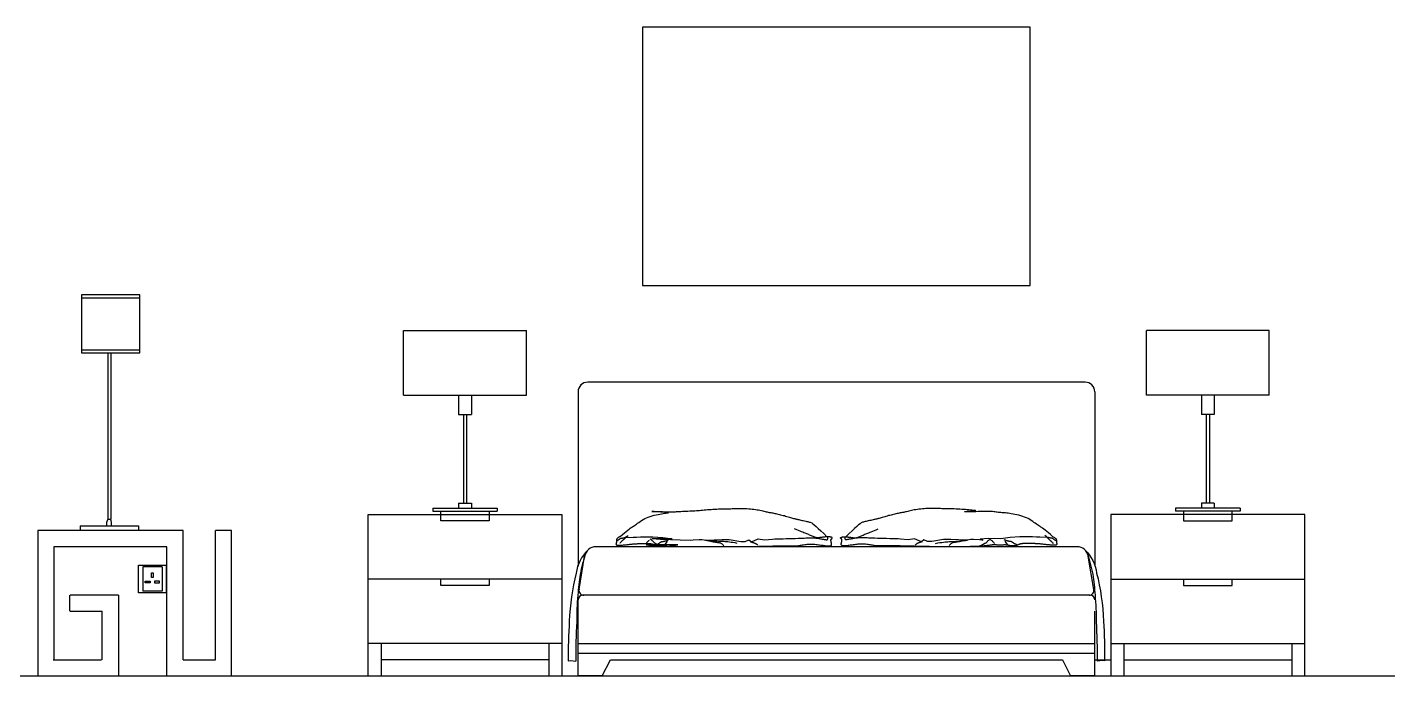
# Model space of a CAD drawing. Header units: inches. Extents: x 15.4 to 57.9, y 9.9 to 34.7.
# Drawn here: x 50.152 to 54.365, y 21.725 to 23.735 of the extents above; entities that cross this region are included whole.
import ezdxf

# ---------------------------------------------------------------- set-up
doc = ezdxf.new("R2010")
doc.units = ezdxf.units.IN
doc.header["$MEASUREMENT"] = 0
doc.layers.add('1', color=1, linetype='Continuous')
doc.layers.add('4', color=4, linetype='Continuous')

msp = doc.modelspace()

# ---------------------------------------------------------------- linework, layer by layer
at = {"layer": '1'}
for p, q in [((50.5003, 22.8952), (50.3203, 22.8952)), ((51.3174, 22.7946), (51.6974, 22.7946)), ((51.3174, 22.5946), (51.3174, 22.7946)), ((51.6974, 22.5946), (51.6974, 22.7946)), ((53.9974, 22.7946), (53.6174, 22.7946)), ((53.6174, 22.5946), (53.6174, 22.7946)), ((53.9974, 22.5946), (53.9974, 22.7946)), ((50.3203, 22.7352), (50.5003, 22.7352)), ((50.4019, 22.7252), (50.4019, 22.2096)), ((50.4103, 22.7252), (50.4103, 22.2096)), ((53.4274, 22.6346), (51.8874, 22.6346)), ((51.3174, 22.5946), (51.6974, 22.5946)), ((51.4874, 22.5946), (51.4874, 22.5346)), ((51.5274, 22.5946), (51.5274, 22.5346)), ((51.8574, 22.6046), (51.8574, 22.064)), ((53.4574, 22.6046), (53.4574, 22.064)), ((53.9974, 22.5946), (53.6174, 22.5946)), ((53.7874, 22.5946), (53.7874, 22.5346)), ((53.8274, 22.5946), (53.8274, 22.5346)), ((51.4874, 22.5346), (51.5274, 22.5346)), ((51.5024, 22.5346), (51.5024, 22.2596)), ((51.5124, 22.5346), (51.5124, 22.2596)), ((53.8274, 22.5346), (53.7874, 22.5346)), ((53.8024, 22.5346), (53.8024, 22.2596)), ((53.8124, 22.5346), (53.8124, 22.2596)), ((51.4074, 22.2446), (51.6074, 22.2446)), ((51.4074, 22.2446), (51.4074, 22.2346)), ((51.4874, 22.2596), (51.5274, 22.2596)), ((51.4874, 22.2596), (51.4874, 22.2446)), ((51.5274, 22.2596), (51.5274, 22.2446)), ((51.6074, 22.2446), (51.6074, 22.2346)), ((53.9074, 22.2446), (53.7074, 22.2446)), ((53.7074, 22.2446), (53.7074, 22.2346)), ((53.8274, 22.2596), (53.7874, 22.2596)), ((53.7874, 22.2596), (53.7874, 22.2446)), ((53.8274, 22.2596), (53.8274, 22.2446)), ((53.9074, 22.2446), (53.9074, 22.2346)), ((50.401, 22.2096), (50.4093, 22.2096)), ((51.4074, 22.2346), (51.6074, 22.2346)), ((51.5824, 22.2346), (51.5824, 22.2046)), ((53.9074, 22.2346), (53.7074, 22.2346)), ((53.7324, 22.2346), (53.7324, 22.2046)), ((50.1843, 22.1746), (50.1843, 21.7246)), ((50.6343, 22.1746), (50.1843, 22.1746)), ((50.3162, 22.1896), (50.4962, 22.1896)), ((50.3162, 22.1896), (50.3162, 22.1746)), ((50.4962, 22.1896), (50.4962, 22.1746)), ((50.6343, 21.7746), (50.6343, 22.1746)), ((50.7843, 22.1746), (50.7343, 22.1746)), ((50.7343, 21.7746), (50.7343, 22.1746)), ((50.7843, 21.7246), (50.7843, 22.1746)), ((50.2343, 22.1246), (50.2343, 21.7746)), ((50.5843, 22.1246), (50.2343, 22.1246)), ((50.5843, 21.7246), (50.5843, 22.1246)), ((53.4025, 22.1246), (51.9123, 22.1246)), ((51.8603, 21.9921), (51.8778, 22.0954)), ((53.4544, 21.9921), (53.437, 22.0954)), ((50.5093, 22.0621), (50.5093, 21.9871)), ((50.5693, 22.0621), (50.5093, 22.0621)), ((50.5693, 22.0621), (50.5693, 21.9871)), ((51.8074, 22.0246), (51.2074, 22.0246)), ((53.5074, 22.0246), (54.1074, 22.0246)), ((50.2823, 21.9746), (50.2823, 21.9246)), ((50.4343, 21.9746), (50.2843, 21.9746)), ((50.4343, 21.9746), (50.4343, 21.7246)), ((50.5693, 21.9871), (50.5093, 21.9871)), ((51.8574, 21.7246), (51.8574, 21.9596)), ((53.4424, 21.9746), (51.8724, 21.9746)), ((50.2843, 21.9246), (50.3843, 21.9246)), ((50.3843, 21.7746), (50.3843, 21.9246)), ((53.4574, 21.7246), (53.4574, 21.9246)), ((51.8074, 21.8246), (51.2074, 21.8246)), ((51.2474, 21.8246), (51.2474, 21.7246)), ((51.7674, 21.8246), (51.7674, 21.7246)), ((51.8574, 21.8246), (53.4574, 21.8246)), ((53.5074, 21.8246), (54.1074, 21.8246)), ((53.5474, 21.8246), (53.5474, 21.7246)), ((54.0674, 21.8246), (54.0674, 21.7246)), ((51.8574, 21.7946), (53.4574, 21.7946)), ((50.2323, 21.7746), (50.3823, 21.7746)), ((50.6343, 21.7746), (50.7343, 21.7746)), ((51.7674, 21.7746), (51.2474, 21.7746)), ((51.827, 21.7706), (51.8338, 21.7717)), ((51.8338, 21.7717), (51.8502, 21.7696)), ((51.9324, 21.7246), (51.9574, 21.7746)), ((51.9574, 21.7746), (53.3574, 21.7746)), ((53.3574, 21.7746), (53.3824, 21.7246)), ((53.4574, 21.7746), (53.5074, 21.7746)), ((53.481, 21.7717), (53.4646, 21.7696)), ((53.4878, 21.7706), (53.481, 21.7717)), ((53.5474, 21.7746), (54.0674, 21.7746)), ((51.9324, 21.7246), (51.8574, 21.7246)), ((53.4574, 21.7246), (53.3824, 21.7246))]:
    msp.add_line(p, q, dxfattribs=at)
for points in [[(52.0574, 22.9346), (53.2574, 22.9346), (53.2574, 23.7346), (52.0574, 23.7346)], [(50.5003, 22.9052), (50.3203, 22.9052), (50.3203, 22.7252), (50.5003, 22.7252)], [(50.5818, 21.9821), (50.4968, 21.9821), (50.4968, 22.0671), (50.5818, 22.0671)], [(50.5418, 22.0291), (50.5368, 22.0291), (50.5368, 22.0441), (50.5418, 22.0441)], [(50.5325, 22.0176), (50.5325, 22.0126), (50.5175, 22.0126), (50.5175, 22.0176)], [(50.5461, 22.0176), (50.5461, 22.0126), (50.5611, 22.0126), (50.5611, 22.0176)]]:
    msp.add_lwpolyline(points, close=True, dxfattribs=at)
for points in [[(51.9882, 22.1564), (51.9948, 22.1622), (52.0008, 22.1673), (52.0062, 22.1718), (52.011, 22.1757), (52.0152, 22.1791), (52.0189, 22.1818), (52.0219, 22.184), (52.0243, 22.1855), (52.0265, 22.1869), (52.029, 22.1885), (52.0318, 22.1904), (52.0348, 22.1925), (52.0382, 22.1948), (52.0418, 22.1974), (52.0456, 22.2002), (52.0498, 22.2033), (52.0542, 22.2064), (52.0589, 22.2092), (52.0639, 22.2119), (52.0691, 22.2144), (52.0747, 22.2166), (52.0805, 22.2187), (52.0865, 22.2205), (52.0929, 22.2222), (52.0992, 22.2236), (52.1051, 22.2249), (52.1107, 22.226), (52.116, 22.227), (52.1209, 22.2278), (52.1254, 22.2285), (52.1296, 22.2289), (52.1335, 22.2293), (52.1364, 22.2295), (52.1377, 22.2298), (52.1375, 22.2301), (52.1358, 22.2304), (52.1325, 22.2308), (52.1276, 22.2312), (52.1212, 22.2317), (52.1133, 22.2321), (52.1052, 22.2326), (52.0986, 22.233), (52.0934, 22.2333), (52.0896, 22.2336), (52.0872, 22.2338), (52.0862, 22.2339), (52.0866, 22.234), (52.0884, 22.2341), (52.0912, 22.234), (52.0945, 22.234), (52.0983, 22.2339), (52.1026, 22.2338), (52.1075, 22.2337), (52.1129, 22.2336), (52.1188, 22.2334), (52.1252, 22.2332), (52.1316, 22.233), (52.1374, 22.2329), (52.1426, 22.2328), (52.1472, 22.2328), (52.1512, 22.2328), (52.1546, 22.2329), (52.1574, 22.233), (52.1596, 22.2332), (52.1617, 22.2334), (52.1644, 22.2336), (52.1676, 22.2338), (52.1713, 22.2341), (52.1755, 22.2343), (52.1803, 22.2345), (52.1856, 22.2347), (52.1914, 22.2349), (52.1973, 22.2351), (52.2031, 22.2354), (52.2087, 22.2356), (52.214, 22.2359), (52.2191, 22.2363), (52.224, 22.2366), (52.2288, 22.237), (52.2333, 22.2374), (52.2378, 22.2378), (52.2425, 22.2382), (52.2474, 22.2387), (52.2525, 22.2391), (52.2579, 22.2395), (52.2634, 22.2399), (52.2692, 22.2403), (52.2751, 22.2408), (52.2811, 22.2411), (52.2869, 22.2415), (52.2925, 22.2418), (52.2979, 22.242), (52.3032, 22.2422), (52.3083, 22.2423), (52.3131, 22.2424), (52.3178, 22.2424), (52.3224, 22.2424), (52.3267, 22.2425), (52.3309, 22.2425), (52.335, 22.2426), (52.3389, 22.2428), (52.3426, 22.2429), (52.3462, 22.2431), (52.3497, 22.2433), (52.3531, 22.2434), (52.3569, 22.2435), (52.361, 22.2435), (52.3654, 22.2435), (52.37, 22.2433), (52.3749, 22.2431), (52.3802, 22.2428), (52.3857, 22.2424), (52.3912, 22.242), (52.3966, 22.2414), (52.4018, 22.2408), (52.4068, 22.2401), (52.4116, 22.2394), (52.4163, 22.2385), (52.4207, 22.2376), (52.425, 22.2366), (52.4291, 22.2356), (52.433, 22.2346), (52.4366, 22.2338), (52.4401, 22.233), (52.4433, 22.2323), (52.4464, 22.2317), (52.4492, 22.2312), (52.4518, 22.2307), (52.4544, 22.2303), (52.4572, 22.2298), (52.4601, 22.2292), (52.4631, 22.2286), (52.4663, 22.228), (52.4697, 22.2273), (52.4732, 22.2265), (52.4769, 22.2257), (52.4807, 22.2248), (52.4845, 22.2239), (52.4884, 22.2229), (52.4922, 22.2219), (52.4961, 22.2209), (52.5, 22.2197), (52.504, 22.2186), (52.5079, 22.2173), (52.5118, 22.2161), (52.5154, 22.215), (52.5187, 22.214), (52.5217, 22.2131), (52.5245, 22.2124), (52.5271, 22.2117), (52.5294, 22.2111), (52.5314, 22.2106), (52.5334, 22.2102), (52.5357, 22.2097), (52.5382, 22.2091), (52.541, 22.2085), (52.5441, 22.2079), (52.5474, 22.2072), (52.551, 22.2064), (52.5548, 22.2056), (52.5587, 22.2048), (52.5623, 22.204), (52.5656, 22.2032), (52.5686, 22.2025), (52.5714, 22.2017), (52.574, 22.2011), (52.5763, 22.2004), (52.5783, 22.1997), (52.5807, 22.1985), (52.5842, 22.196), (52.5888, 22.1923), (52.5945, 22.1874), (52.6012, 22.1812), (52.6091, 22.1738), (52.618, 22.1651), (52.628, 22.1552)], [(53.3266, 22.1564), (53.32, 22.1622), (53.314, 22.1673), (53.3085, 22.1718), (53.3037, 22.1757), (53.2995, 22.1791), (53.2959, 22.1818), (53.2929, 22.184), (53.2905, 22.1855), (53.2883, 22.1869), (53.2858, 22.1885), (53.283, 22.1904), (53.28, 22.1925), (53.2766, 22.1948), (53.273, 22.1974), (53.2691, 22.2002), (53.265, 22.2033), (53.2606, 22.2064), (53.2559, 22.2092), (53.2509, 22.2119), (53.2456, 22.2144), (53.2401, 22.2166), (53.2343, 22.2187), (53.2283, 22.2205), (53.2219, 22.2222), (53.2156, 22.2236), (53.2097, 22.2249), (53.2041, 22.226), (53.1988, 22.227), (53.1939, 22.2278), (53.1894, 22.2285), (53.1852, 22.2289), (53.1813, 22.2293), (53.1776, 22.2295), (53.1739, 22.2298), (53.1702, 22.2301), (53.1665, 22.2304), (53.1628, 22.2308), (53.159, 22.2312), (53.1553, 22.2317), (53.1515, 22.2321), (53.1478, 22.2326), (53.1443, 22.233), (53.1409, 22.2333), (53.1377, 22.2336), (53.1346, 22.2338), (53.1317, 22.2339), (53.129, 22.234), (53.1264, 22.2341), (53.1236, 22.234), (53.1203, 22.234), (53.1165, 22.2339), (53.1122, 22.2338), (53.1073, 22.2337), (53.1019, 22.2336), (53.096, 22.2334), (53.0895, 22.2332), (53.0831, 22.233), (53.0774, 22.2329), (53.0722, 22.2328), (53.0676, 22.2328), (53.0636, 22.2328), (53.0602, 22.2329), (53.0574, 22.233), (53.0552, 22.2332), (53.0538, 22.2334), (53.0535, 22.2336), (53.0542, 22.2338), (53.056, 22.2341), (53.0588, 22.2343), (53.0626, 22.2345), (53.0675, 22.2347), (53.0734, 22.2349), (53.0791, 22.2351), (53.0835, 22.2354), (53.0866, 22.2356), (53.0883, 22.2359), (53.0886, 22.2363), (53.0876, 22.2366), (53.0852, 22.237), (53.0815, 22.2374), (53.077, 22.2378), (53.0723, 22.2382), (53.0674, 22.2387), (53.0623, 22.2391), (53.0569, 22.2395), (53.0514, 22.2399), (53.0456, 22.2403), (53.0397, 22.2408), (53.0337, 22.2411), (53.0279, 22.2415), (53.0223, 22.2418), (53.0168, 22.242), (53.0116, 22.2422), (53.0065, 22.2423), (53.0016, 22.2424), (52.9969, 22.2424), (52.9924, 22.2424), (52.988, 22.2425), (52.9838, 22.2425), (52.9798, 22.2426), (52.9759, 22.2428), (52.9721, 22.2429), (52.9685, 22.2431), (52.9651, 22.2433), (52.9616, 22.2434), (52.9578, 22.2435), (52.9538, 22.2435), (52.9494, 22.2435), (52.9448, 22.2433), (52.9398, 22.2431), (52.9346, 22.2428), (52.9291, 22.2424), (52.9236, 22.242), (52.9182, 22.2414), (52.913, 22.2408), (52.908, 22.2401), (52.9031, 22.2394), (52.8985, 22.2385), (52.894, 22.2376), (52.8898, 22.2366), (52.8857, 22.2356), (52.8818, 22.2346), (52.8781, 22.2338), (52.8747, 22.233), (52.8714, 22.2323), (52.8684, 22.2317), (52.8656, 22.2312), (52.863, 22.2307), (52.8604, 22.2303), (52.8576, 22.2298), (52.8547, 22.2292), (52.8517, 22.2286), (52.8484, 22.228), (52.8451, 22.2273), (52.8415, 22.2265), (52.8378, 22.2257), (52.8341, 22.2248), (52.8302, 22.2239), (52.8264, 22.2229), (52.8226, 22.2219), (52.8187, 22.2209), (52.8148, 22.2197), (52.8108, 22.2186), (52.8069, 22.2173), (52.803, 22.2161), (52.7994, 22.215), (52.7961, 22.214), (52.793, 22.2131), (52.7902, 22.2124), (52.7877, 22.2117), (52.7854, 22.2111), (52.7834, 22.2106), (52.7814, 22.2102), (52.7791, 22.2097), (52.7766, 22.2091), (52.7738, 22.2085), (52.7707, 22.2079), (52.7674, 22.2072), (52.7638, 22.2064), (52.76, 22.2056), (52.7561, 22.2048), (52.7525, 22.204), (52.7492, 22.2032), (52.7461, 22.2025), (52.7433, 22.2017), (52.7408, 22.2011), (52.7385, 22.2004), (52.7365, 22.1997), (52.7341, 22.1985), (52.7306, 22.196), (52.726, 22.1923), (52.7203, 22.1874), (52.7135, 22.1812), (52.7057, 22.1738), (52.6968, 22.1651), (52.6867, 22.1552)], [(51.2074, 21.7246), (51.2074, 22.2246), (51.8074, 22.2246), (51.8074, 21.7246)], [(51.5824, 22.2046), (51.4324, 22.2046), (51.4324, 22.2346)], [(54.1074, 21.7246), (54.1074, 22.2246), (53.5074, 22.2246), (53.5074, 21.7246)], [(53.7324, 22.2046), (53.8824, 22.2046), (53.8824, 22.2346)], [(52.0055, 22.1534), (52.0065, 22.1563), (52.0094, 22.1572), (52.0123, 22.1592)], [(52.3688, 22.1249), (52.3729, 22.125), (52.3772, 22.125), (52.3817, 22.1251), (52.3862, 22.1252), (52.3909, 22.1253), (52.3958, 22.1254), (52.4007, 22.1255), (52.4056, 22.1257), (52.4106, 22.1258), (52.4156, 22.126), (52.4205, 22.1261), (52.4255, 22.1263), (52.4303, 22.1264), (52.4351, 22.1265), (52.4397, 22.1266), (52.4442, 22.1267), (52.4485, 22.1268), (52.4527, 22.1268), (52.4568, 22.1268), (52.4606, 22.1269), (52.4643, 22.1269), (52.4677, 22.127), (52.471, 22.127), (52.474, 22.127), (52.4768, 22.1271), (52.4794, 22.1272), (52.4819, 22.1272), (52.4842, 22.1273), (52.4865, 22.1274), (52.4888, 22.1274), (52.4911, 22.1275), (52.4934, 22.1275), (52.4959, 22.1275), (52.4985, 22.1275), (52.5013, 22.1275), (52.5042, 22.1275), (52.5073, 22.1275), (52.5103, 22.1274), (52.5133, 22.1274), (52.5163, 22.1273), (52.5191, 22.1272), (52.5217, 22.1272), (52.5241, 22.1271), (52.5262, 22.127), (52.528, 22.127), (52.5295, 22.127), (52.5308, 22.127), (52.532, 22.127), (52.5332, 22.1271), (52.5343, 22.1272), (52.5356, 22.1273), (52.537, 22.1276), (52.5387, 22.1279), (52.5407, 22.1282), (52.5431, 22.1287), (52.5458, 22.1292), (52.5489, 22.1297), (52.5522, 22.1303), (52.5557, 22.1308), (52.5595, 22.1313), (52.5633, 22.1318), (52.5672, 22.1322), (52.5712, 22.1325), (52.5752, 22.1326), (52.5792, 22.1327), (52.5831, 22.1326), (52.587, 22.1324), (52.5908, 22.1321), (52.5945, 22.1317), (52.5982, 22.1313), (52.6018, 22.1309), (52.6053, 22.1304), (52.6088, 22.1299), (52.6121, 22.1294), (52.6154, 22.129), (52.6186, 22.1286), (52.6216, 22.1282), (52.6245, 22.1279), (52.6272, 22.1277), (52.6297, 22.1275), (52.6321, 22.1274), (52.6342, 22.1273), (52.636, 22.1274), (52.6377, 22.1275), (52.639, 22.1278), (52.6401, 22.1282), (52.641, 22.1286), (52.6416, 22.1291), (52.6421, 22.1297), (52.6424, 22.1304), (52.6426, 22.1312), (52.6426, 22.132), (52.6426, 22.1329), (52.6424, 22.1338), (52.6423, 22.1348), (52.642, 22.1359), (52.6418, 22.1369), (52.6415, 22.138), (52.6413, 22.139), (52.641, 22.1401), (52.6408, 22.1411), (52.6406, 22.1421), (52.6405, 22.143), (52.6404, 22.1439), (52.6404, 22.1446), (52.6404, 22.1453), (52.6405, 22.146), (52.6407, 22.1466), (52.6409, 22.1471), (52.6411, 22.1476), (52.6414, 22.148), (52.6417, 22.1484), (52.6421, 22.1488), (52.6424, 22.1491), (52.6428, 22.1495), (52.6431, 22.1498), (52.6435, 22.1502), (52.6438, 22.1505), (52.6441, 22.1508), (52.6443, 22.1511), (52.6445, 22.1514), (52.6446, 22.1518), (52.6446, 22.1521), (52.6445, 22.1524), (52.6443, 22.1527), (52.6439, 22.153), (52.6435, 22.1533), (52.643, 22.1536), (52.6424, 22.1538), (52.6417, 22.1541), (52.641, 22.1543), (52.6402, 22.1546), (52.6393, 22.1547), (52.6383, 22.1549), (52.6373, 22.1551), (52.6363, 22.1552), (52.6352, 22.1552), (52.634, 22.1553), (52.6328, 22.1553), (52.6315, 22.1553), (52.6302, 22.1553), (52.6288, 22.1552), (52.6273, 22.1552), (52.6258, 22.1551), (52.6241, 22.155), (52.6225, 22.1548), (52.6208, 22.1547), (52.619, 22.1545), (52.6173, 22.1543), (52.6156, 22.1541), (52.6139, 22.1539), (52.6122, 22.1537), (52.6106, 22.1535), (52.6091, 22.1532), (52.6076, 22.153), (52.6063, 22.1527), (52.6049, 22.1525), (52.6036, 22.1523), (52.6023, 22.1522), (52.6009, 22.1521), (52.5994, 22.1522), (52.5978, 22.1523), (52.5961, 22.1526), (52.5943, 22.153), (52.5923, 22.1536), (52.5901, 22.1544), (52.5877, 22.1552), (52.5853, 22.1562), (52.5827, 22.1572), (52.58, 22.1584), (52.5773, 22.1595), (52.5745, 22.1607), (52.5717, 22.162), (52.5689, 22.1632), (52.5661, 22.1644), (52.5632, 22.1656), (52.5602, 22.1668), (52.5569, 22.1681), (52.5534, 22.1696), (52.5494, 22.1712), (52.5449, 22.173), (52.5399, 22.175), (52.5343, 22.1773), (52.5279, 22.1799)], [(52.946, 22.1249), (52.9418, 22.125), (52.9376, 22.125), (52.9331, 22.1251), (52.9285, 22.1252), (52.9238, 22.1253), (52.919, 22.1254), (52.9141, 22.1255), (52.9092, 22.1257), (52.9042, 22.1258), (52.8992, 22.126), (52.8942, 22.1261), (52.8893, 22.1263), (52.8845, 22.1264), (52.8797, 22.1265), (52.8751, 22.1266), (52.8706, 22.1267), (52.8662, 22.1268), (52.862, 22.1268), (52.858, 22.1268), (52.8542, 22.1269), (52.8505, 22.1269), (52.847, 22.127), (52.8438, 22.127), (52.8408, 22.127), (52.838, 22.1271), (52.8354, 22.1272), (52.8329, 22.1272), (52.8305, 22.1273), (52.8283, 22.1274), (52.826, 22.1274), (52.8237, 22.1275), (52.8213, 22.1275), (52.8189, 22.1275), (52.8163, 22.1275), (52.8135, 22.1275), (52.8105, 22.1275), (52.8075, 22.1275), (52.8045, 22.1274), (52.8014, 22.1274), (52.7985, 22.1273), (52.7957, 22.1272), (52.793, 22.1272), (52.7906, 22.1271), (52.7885, 22.127), (52.7868, 22.127), (52.7853, 22.127), (52.7839, 22.127), (52.7828, 22.127), (52.7816, 22.1271), (52.7805, 22.1272), (52.7792, 22.1273), (52.7778, 22.1276), (52.7761, 22.1279), (52.7741, 22.1282), (52.7717, 22.1287), (52.7689, 22.1292), (52.7659, 22.1297), (52.7626, 22.1303), (52.759, 22.1308), (52.7553, 22.1313), (52.7515, 22.1318), (52.7475, 22.1322), (52.7435, 22.1325), (52.7395, 22.1326), (52.7356, 22.1327), (52.7317, 22.1326), (52.7278, 22.1324), (52.724, 22.1321), (52.7203, 22.1317), (52.7166, 22.1313), (52.713, 22.1309), (52.7094, 22.1304), (52.706, 22.1299), (52.7026, 22.1294), (52.6994, 22.129), (52.6962, 22.1286), (52.6932, 22.1282), (52.6903, 22.1279), (52.6876, 22.1277), (52.685, 22.1275), (52.6827, 22.1274), (52.6806, 22.1273), (52.6787, 22.1274), (52.6771, 22.1275), (52.6758, 22.1278), (52.6747, 22.1282), (52.6738, 22.1286), (52.6732, 22.1291), (52.6727, 22.1297), (52.6724, 22.1304), (52.6722, 22.1312), (52.6722, 22.132), (52.6722, 22.1329), (52.6723, 22.1338), (52.6725, 22.1348), (52.6727, 22.1359), (52.673, 22.1369), (52.6732, 22.138), (52.6735, 22.139), (52.6737, 22.1401), (52.674, 22.1411), (52.6742, 22.1421), (52.6743, 22.143), (52.6744, 22.1439), (52.6744, 22.1446), (52.6744, 22.1453), (52.6742, 22.146), (52.6741, 22.1466), (52.6739, 22.1471), (52.6736, 22.1476), (52.6733, 22.148), (52.673, 22.1484), (52.6727, 22.1488), (52.6723, 22.1491), (52.672, 22.1495), (52.6716, 22.1498), (52.6713, 22.1502), (52.671, 22.1505), (52.6707, 22.1508), (52.6705, 22.1511), (52.6703, 22.1514), (52.6702, 22.1518), (52.6702, 22.1521), (52.6703, 22.1524), (52.6705, 22.1527), (52.6708, 22.153), (52.6712, 22.1533), (52.6718, 22.1536), (52.6723, 22.1538), (52.673, 22.1541), (52.6738, 22.1543), (52.6746, 22.1546), (52.6755, 22.1547), (52.6764, 22.1549), (52.6774, 22.1551), (52.6785, 22.1552), (52.6796, 22.1552), (52.6807, 22.1553), (52.682, 22.1553), (52.6832, 22.1553), (52.6846, 22.1553), (52.686, 22.1552), (52.6875, 22.1552), (52.689, 22.1551), (52.6906, 22.155), (52.6923, 22.1548), (52.694, 22.1547), (52.6957, 22.1545), (52.6975, 22.1543), (52.6992, 22.1541), (52.7009, 22.1539), (52.7026, 22.1537), (52.7042, 22.1535), (52.7057, 22.1532), (52.7071, 22.153), (52.7085, 22.1527), (52.7098, 22.1525), (52.7112, 22.1523), (52.7125, 22.1522), (52.7139, 22.1521), (52.7154, 22.1522), (52.7169, 22.1523), (52.7186, 22.1526), (52.7205, 22.153), (52.7225, 22.1536), (52.7247, 22.1544), (52.727, 22.1552), (52.7295, 22.1562), (52.7321, 22.1572), (52.7347, 22.1584), (52.7375, 22.1595), (52.7402, 22.1607), (52.743, 22.162), (52.7458, 22.1632), (52.7487, 22.1644), (52.7515, 22.1656), (52.7546, 22.1668), (52.7578, 22.1681), (52.7614, 22.1696), (52.7654, 22.1712), (52.7698, 22.173), (52.7748, 22.175), (52.7805, 22.1773), (52.7868, 22.1799)], [(53.3093, 22.1534), (53.3082, 22.1563), (53.3054, 22.1572), (53.3025, 22.1592)], [(51.9882, 22.1564), (51.9846, 22.1547), (51.9818, 22.153), (51.9798, 22.1514), (51.9783, 22.15), (51.9773, 22.1486), (51.9767, 22.1473), (51.9765, 22.1461), (51.9764, 22.1449), (51.9765, 22.1438), (51.9765, 22.1427), (51.9765, 22.1416), (51.9764, 22.1406), (51.9763, 22.1396), (51.9761, 22.1387), (51.9759, 22.1377), (51.9756, 22.1369), (51.9754, 22.136), (51.9752, 22.1353), (51.975, 22.1345), (51.9749, 22.1338), (51.9748, 22.1332), (51.9748, 22.1326), (51.9749, 22.1321), (51.975, 22.1316), (51.9752, 22.1311), (51.9756, 22.1307), (51.976, 22.1304), (51.9765, 22.1301), (51.9771, 22.1298), (51.9778, 22.1296), (51.9786, 22.1294), (51.9795, 22.1293), (51.9806, 22.1292), (51.9818, 22.1291), (51.9832, 22.1291), (51.9848, 22.1291), (51.9865, 22.1292), (51.9884, 22.1293), (51.9905, 22.1294), (51.9927, 22.1296), (51.9952, 22.1298), (51.9979, 22.1301), (52.0007, 22.1304), (52.0036, 22.1307), (52.0065, 22.131), (52.0095, 22.1313), (52.0124, 22.1316), (52.0152, 22.1319), (52.0179, 22.1322), (52.0205, 22.1325), (52.0228, 22.1327), (52.025, 22.1329), (52.027, 22.1331), (52.0289, 22.1333), (52.0307, 22.1334), (52.0324, 22.1336), (52.0341, 22.1337), (52.0357, 22.1338), (52.0374, 22.1339), (52.039, 22.134), (52.0407, 22.1341), (52.0425, 22.1342), (52.0443, 22.1343), (52.0461, 22.1344), (52.0479, 22.1345), (52.0497, 22.1346), (52.0516, 22.1347), (52.0534, 22.1347), (52.0553, 22.1348), (52.0571, 22.1349), (52.0588, 22.1349), (52.0606, 22.1349), (52.0623, 22.135), (52.0639, 22.135), (52.0656, 22.135), (52.0671, 22.135), (52.0687, 22.135), (52.0702, 22.1349), (52.0716, 22.1349), (52.073, 22.1349), (52.0744, 22.1348), (52.0757, 22.1347), (52.077, 22.1347), (52.0782, 22.1346), (52.0794, 22.1345), (52.0805, 22.1343), (52.0817, 22.1342), (52.0828, 22.134), (52.0839, 22.1339), (52.0849, 22.1337), (52.086, 22.1335), (52.0871, 22.1332), (52.0881, 22.133), (52.0891, 22.1327), (52.09, 22.1325), (52.0909, 22.1322), (52.0917, 22.1319), (52.0925, 22.1316), (52.0932, 22.1314), (52.0938, 22.1311), (52.0943, 22.1309), (52.0948, 22.1306), (52.0952, 22.1304), (52.0955, 22.1302), (52.0959, 22.1299), (52.0963, 22.1297), (52.0967, 22.1295), (52.0972, 22.1293), (52.0977, 22.1291), (52.0984, 22.1289), (52.0992, 22.1287), (52.1, 22.1285), (52.101, 22.1283), (52.102, 22.1281), (52.1031, 22.1279), (52.1042, 22.1278), (52.1053, 22.1276), (52.1065, 22.1274), (52.1075, 22.1273), (52.1086, 22.1272), (52.1096, 22.1271), (52.1105, 22.127), (52.1114, 22.127), (52.1123, 22.127), (52.1132, 22.127), (52.1141, 22.127), (52.115, 22.1271), (52.1159, 22.1272), (52.1169, 22.1274), (52.118, 22.1275), (52.1191, 22.1278), (52.1202, 22.128), (52.1215, 22.1283), (52.1228, 22.1286), (52.1242, 22.1289), (52.1256, 22.1291), (52.1271, 22.1294), (52.1287, 22.1296), (52.1304, 22.1298), (52.1321, 22.1299), (52.1338, 22.13), (52.1357, 22.13), (52.1375, 22.13), (52.1394, 22.13), (52.1413, 22.1299), (52.1433, 22.1298), (52.1452, 22.1297), (52.1471, 22.1297), (52.1491, 22.1296), (52.151, 22.1296), (52.1528, 22.1296), (52.1547, 22.1297), (52.1565, 22.1297), (52.1583, 22.1298), (52.16, 22.1299), (52.1618, 22.13), (52.1635, 22.1301), (52.1652, 22.1302), (52.1668, 22.1302), (52.0685, 22.1303), (52.0701, 22.1302), (52.0717, 22.1302), (52.0733, 22.1301), (52.0749, 22.13), (52.0764, 22.1298), (52.078, 22.1297), (52.0795, 22.1295), (52.0811, 22.1293), (52.0826, 22.1291), (52.0841, 22.1289), (52.0857, 22.1287), (52.0872, 22.1285), (52.0887, 22.1283), (52.0903, 22.1281), (52.0919, 22.1279), (52.0935, 22.1277), (52.0951, 22.1275), (52.0967, 22.1273), (52.0984, 22.1271), (52.1001, 22.1269), (52.1019, 22.1267), (52.1037, 22.1265), (52.1056, 22.1263), (52.1076, 22.1261), (52.1096, 22.1259), (52.1118, 22.1257), (52.1142, 22.1256), (52.1167, 22.1254), (52.1194, 22.1253), (52.1222, 22.1252), (52.1253, 22.1251), (52.1285, 22.125), (52.132, 22.125), (52.1356, 22.1249), (52.1394, 22.1249), (52.1434, 22.1249)], [(51.9784, 22.1429), (51.9791, 22.1435), (51.9798, 22.144), (51.9804, 22.1446), (51.9811, 22.1452), (51.9818, 22.1457), (51.9824, 22.1462), (51.9831, 22.1467), (51.9837, 22.1471), (51.9843, 22.1476), (51.9848, 22.148), (51.9854, 22.1484), (51.9859, 22.1488), (51.9864, 22.1491), (51.9869, 22.1494), (51.9873, 22.1497), (51.9878, 22.15), (51.9882, 22.1503), (51.9887, 22.1505), (51.9893, 22.1507), (51.99, 22.1509), (51.9908, 22.151), (51.9916, 22.1512), (51.9925, 22.1513), (51.9935, 22.1514), (51.9945, 22.1515), (51.9954, 22.1517), (51.9963, 22.1518), (51.9971, 22.1519), (51.9979, 22.152), (51.9986, 22.1522), (51.9992, 22.1523), (51.9998, 22.1525), (52.0004, 22.1526), (52.001, 22.1527), (52.0017, 22.1529), (52.0024, 22.153), (52.0031, 22.1531), (52.0039, 22.1532), (52.0047, 22.1533), (52.0055, 22.1534)], [(52.0045, 22.1527), (52.0028, 22.151), (52.0013, 22.1495), (51.9999, 22.1481), (51.9986, 22.1469), (51.9975, 22.1459), (51.9965, 22.145), (51.9956, 22.1443), (51.9949, 22.1437), (51.9942, 22.1431), (51.9934, 22.1424), (51.9925, 22.1415), (51.9915, 22.1405), (51.9904, 22.1394), (51.9892, 22.1381), (51.9879, 22.1367), (51.9865, 22.1351)], [(52.0055, 22.1534), (52.028, 22.1544), (52.0382, 22.1544), (52.0504, 22.1554), (52.0892, 22.1554), (52.1198, 22.1534), (52.1484, 22.1493), (52.0862, 22.1503), (52.1127, 22.1483), (52.2046, 22.1452), (52.2141, 22.1455)], [(52.0683, 22.1343), (52.0693, 22.136), (52.0702, 22.1373), (52.0709, 22.1384), (52.0716, 22.1394), (52.0724, 22.1403), (52.0733, 22.1411), (52.0743, 22.1419), (52.0755, 22.1429), (52.077, 22.144), (52.0789, 22.1453)], [(52.0802, 22.149), (52.0824, 22.1472), (52.0844, 22.1456), (52.0862, 22.1442), (52.0876, 22.1429), (52.0889, 22.1417), (52.09, 22.1407), (52.0909, 22.1398), (52.0917, 22.139), (52.0925, 22.1383), (52.0931, 22.1376), (52.0938, 22.1371), (52.0944, 22.1366), (52.0949, 22.1362), (52.0955, 22.1358), (52.096, 22.1355), (52.0965, 22.1352), (52.097, 22.1349), (52.0975, 22.1347), (52.0979, 22.1344), (52.0984, 22.1342), (52.0988, 22.134), (52.0993, 22.1338), (52.0998, 22.1335), (52.1002, 22.1333), (52.1007, 22.133), (52.1013, 22.1327), (52.1019, 22.1323), (52.1026, 22.132), (52.1033, 22.1316), (52.1041, 22.1311), (52.105, 22.1306), (52.106, 22.1301), (52.107, 22.1296), (52.1082, 22.129), (52.1095, 22.1284), (52.1109, 22.1278), (52.1124, 22.1272), (52.1141, 22.1266), (52.1158, 22.1259), (52.1177, 22.1253)], [(52.0989, 22.1306), (52.0995, 22.1308), (52.1002, 22.1311), (52.1009, 22.1314), (52.1016, 22.1317), (52.1024, 22.1321), (52.1032, 22.1325), (52.1041, 22.133), (52.105, 22.1335), (52.1059, 22.134), (52.1068, 22.1345), (52.1077, 22.1351), (52.1086, 22.1356), (52.1094, 22.1362), (52.1103, 22.1368), (52.1111, 22.1374), (52.1119, 22.138), (52.1128, 22.1385), (52.1136, 22.139), (52.1144, 22.1395), (52.1152, 22.1399), (52.1159, 22.1401), (52.1167, 22.1404), (52.1175, 22.1405), (52.1183, 22.1406), (52.119, 22.1407), (52.1199, 22.1408), (52.1207, 22.1409), (52.1215, 22.141), (52.1224, 22.1412), (52.1233, 22.1414), (52.1243, 22.1416), (52.1252, 22.1418), (52.1263, 22.1421), (52.1274, 22.1425), (52.1288, 22.1429), (52.1303, 22.1434), (52.1319, 22.144), (52.1337, 22.1446), (52.1356, 22.1453), (52.1377, 22.1461)], [(52.1275, 22.1318), (52.1324, 22.1384), (52.1348, 22.1416)], [(52.2141, 22.1455), (52.2327, 22.1475), (52.241, 22.1475), (52.2548, 22.1446), (52.3029, 22.1475), (52.3257, 22.1475), (52.3618, 22.1413), (52.3752, 22.1413), (52.3866, 22.1465), (52.3941, 22.1393), (52.4155, 22.1496), (52.4351, 22.1455), (52.4591, 22.1485), (52.4701, 22.1488)], [(52.3505, 22.135), (52.3434, 22.1363), (52.337, 22.1373), (52.3312, 22.1381), (52.3259, 22.1388), (52.321, 22.1394), (52.3164, 22.1398), (52.3121, 22.1401), (52.308, 22.1404), (52.304, 22.1406), (52.3, 22.1408), (52.2959, 22.141), (52.2918, 22.1413), (52.2875, 22.1416), (52.283, 22.1419), (52.2784, 22.1423), (52.2736, 22.1427), (52.2686, 22.1431), (52.2633, 22.1437), (52.2577, 22.1443), (52.2518, 22.145)], [(52.2518, 22.145), (52.2573, 22.1436), (52.2624, 22.1425), (52.2673, 22.1415), (52.2718, 22.1407), (52.276, 22.14), (52.2799, 22.1395), (52.2834, 22.139), (52.2867, 22.1386), (52.2896, 22.1382), (52.2922, 22.1379), (52.2945, 22.1375), (52.2965, 22.137), (52.2983, 22.1365), (52.2999, 22.1358), (52.3014, 22.135), (52.3028, 22.134), (52.3042, 22.1327), (52.3056, 22.1311), (52.3071, 22.1292), (52.3087, 22.1269)], [(52.3912, 22.1401), (52.3932, 22.1395), (52.3949, 22.139), (52.3965, 22.1385), (52.3979, 22.1381), (52.3991, 22.1377), (52.4003, 22.1373), (52.4013, 22.137), (52.4023, 22.1366), (52.4032, 22.1363), (52.4042, 22.1359), (52.4051, 22.1355), (52.406, 22.1351), (52.407, 22.1347), (52.4079, 22.1342), (52.4089, 22.1336), (52.4099, 22.133), (52.4109, 22.1324), (52.4119, 22.1316), (52.4129, 22.1307), (52.4139, 22.1297)], [(52.4591, 22.1485), (52.4663, 22.1487), (52.4744, 22.1489), (52.4832, 22.1492), (52.4925, 22.1494), (52.502, 22.1497), (52.5116, 22.15), (52.521, 22.1502), (52.53, 22.1505), (52.5384, 22.1508), (52.5459, 22.151), (52.5524, 22.1513), (52.5579, 22.1515), (52.5627, 22.1517), (52.5667, 22.1519), (52.5701, 22.1521), (52.5731, 22.1522), (52.5757, 22.1523), (52.5782, 22.1523), (52.5805, 22.1523), (52.5829, 22.1522), (52.5854, 22.1521), (52.5881, 22.1519), (52.5908, 22.1517), (52.5937, 22.1514), (52.5966, 22.1511), (52.5995, 22.1507), (52.6024, 22.1503), (52.6052, 22.1499), (52.608, 22.1495), (52.6106, 22.149), (52.6132, 22.1485), (52.6156, 22.1481), (52.6178, 22.1477), (52.6199, 22.1473), (52.6218, 22.1469), (52.6235, 22.1466), (52.6251, 22.1464), (52.6264, 22.1463), (52.6276, 22.1463), (52.6285, 22.1465), (52.6292, 22.1467), (52.6297, 22.1471), (52.6301, 22.1477), (52.6303, 22.1484), (52.6304, 22.1492), (52.6304, 22.1502), (52.6303, 22.1513), (52.6303, 22.1525), (52.6302, 22.1538), (52.6302, 22.1553)], [(52.8557, 22.1485), (52.8485, 22.1487), (52.8404, 22.1489), (52.8316, 22.1492), (52.8223, 22.1494), (52.8128, 22.1497), (52.8032, 22.15), (52.7938, 22.1502), (52.7848, 22.1505), (52.7764, 22.1508), (52.7689, 22.151), (52.7624, 22.1513), (52.7568, 22.1515), (52.7521, 22.1517), (52.7481, 22.1519), (52.7447, 22.1521), (52.7417, 22.1522), (52.739, 22.1523), (52.7366, 22.1523), (52.7343, 22.1523), (52.7319, 22.1522), (52.7294, 22.1521), (52.7267, 22.1519), (52.7239, 22.1517), (52.7211, 22.1514), (52.7182, 22.1511), (52.7153, 22.1507), (52.7124, 22.1503), (52.7096, 22.1499), (52.7068, 22.1495), (52.7041, 22.149), (52.7016, 22.1485), (52.6992, 22.1481), (52.697, 22.1477), (52.6949, 22.1473), (52.693, 22.1469), (52.6913, 22.1466), (52.6897, 22.1464), (52.6884, 22.1463), (52.6872, 22.1463), (52.6863, 22.1465), (52.6856, 22.1467), (52.6851, 22.1471), (52.6847, 22.1477), (52.6845, 22.1484), (52.6844, 22.1492), (52.6844, 22.1502), (52.6844, 22.1513), (52.6845, 22.1525), (52.6846, 22.1538), (52.6846, 22.1553)], [(53.1006, 22.1455), (53.0821, 22.1475), (53.0738, 22.1475), (53.06, 22.1446), (53.0118, 22.1475), (52.9891, 22.1475), (52.953, 22.1413), (52.9395, 22.1413), (52.9282, 22.1465), (52.9207, 22.1393), (52.8993, 22.1496), (52.8796, 22.1455), (52.8557, 22.1485), (52.8446, 22.1488)], [(52.9235, 22.1401), (52.9216, 22.1395), (52.9198, 22.139), (52.9183, 22.1385), (52.9169, 22.1381), (52.9156, 22.1377), (52.9145, 22.1373), (52.9135, 22.137), (52.9125, 22.1366), (52.9115, 22.1363), (52.9106, 22.1359), (52.9097, 22.1355), (52.9087, 22.1351), (52.9078, 22.1347), (52.9068, 22.1342), (52.9059, 22.1336), (52.9049, 22.133), (52.9039, 22.1324), (52.9029, 22.1316), (52.9019, 22.1307), (52.9009, 22.1297)], [(52.9643, 22.135), (52.9713, 22.1363), (52.9777, 22.1373), (52.9836, 22.1381), (52.9889, 22.1388), (52.9938, 22.1394), (52.9984, 22.1398), (53.0026, 22.1401), (53.0068, 22.1404), (53.0108, 22.1406), (53.0148, 22.1408), (53.0189, 22.141), (53.023, 22.1413), (53.0273, 22.1416), (53.0317, 22.1419), (53.0363, 22.1423), (53.0411, 22.1427), (53.0462, 22.1431), (53.0515, 22.1437), (53.0571, 22.1443), (53.063, 22.145)], [(53.063, 22.145), (53.0575, 22.1436), (53.0523, 22.1425), (53.0475, 22.1415), (53.043, 22.1407), (53.0388, 22.14), (53.0349, 22.1395), (53.0313, 22.139), (53.0281, 22.1386), (53.0252, 22.1382), (53.0226, 22.1379), (53.0203, 22.1375), (53.0183, 22.137), (53.0165, 22.1365), (53.0149, 22.1358), (53.0134, 22.135), (53.012, 22.134), (53.0106, 22.1327), (53.0092, 22.1311), (53.0077, 22.1292), (53.0061, 22.1269)], [(53.3266, 22.1564), (53.3302, 22.1547), (53.3329, 22.153), (53.335, 22.1514), (53.3365, 22.15), (53.3375, 22.1486), (53.338, 22.1473), (53.3383, 22.1461), (53.3384, 22.1449), (53.3383, 22.1438), (53.3383, 22.1427), (53.3383, 22.1416), (53.3384, 22.1406), (53.3385, 22.1396), (53.3387, 22.1387), (53.3389, 22.1377), (53.3391, 22.1369), (53.3394, 22.136), (53.3396, 22.1353), (53.3398, 22.1345), (53.3399, 22.1338), (53.34, 22.1332), (53.34, 22.1326), (53.3399, 22.1321), (53.3398, 22.1316), (53.3395, 22.1311), (53.3392, 22.1307), (53.3388, 22.1304), (53.3383, 22.1301), (53.3377, 22.1298), (53.337, 22.1296), (53.3362, 22.1294), (53.3352, 22.1293), (53.3341, 22.1292), (53.3329, 22.1291), (53.3316, 22.1291), (53.33, 22.1291), (53.3283, 22.1292), (53.3264, 22.1293), (53.3243, 22.1294), (53.322, 22.1296), (53.3195, 22.1298), (53.3169, 22.1301), (53.3141, 22.1304), (53.3112, 22.1307), (53.3082, 22.131), (53.3053, 22.1313), (53.3024, 22.1316), (53.2995, 22.1319), (53.2968, 22.1322), (53.2943, 22.1325), (53.2919, 22.1327), (53.2898, 22.1329), (53.2878, 22.1331), (53.2859, 22.1333), (53.2841, 22.1334), (53.2824, 22.1336), (53.2807, 22.1337), (53.2791, 22.1338), (53.2774, 22.1339), (53.2758, 22.134), (53.274, 22.1341), (53.2723, 22.1342), (53.2705, 22.1343), (53.2687, 22.1344), (53.2669, 22.1345), (53.265, 22.1346), (53.2632, 22.1347), (53.2613, 22.1347), (53.2595, 22.1348), (53.2577, 22.1349), (53.256, 22.1349), (53.2542, 22.1349), (53.2525, 22.135), (53.2508, 22.135), (53.2492, 22.135), (53.2476, 22.135), (53.2461, 22.135), (53.2446, 22.1349), (53.2431, 22.1349), (53.2417, 22.1349), (53.2404, 22.1348), (53.2391, 22.1347), (53.2378, 22.1347), (53.2366, 22.1346), (53.2354, 22.1345), (53.2342, 22.1343), (53.2331, 22.1342), (53.232, 22.134), (53.2309, 22.1339), (53.2298, 22.1337), (53.2288, 22.1335), (53.2277, 22.1332), (53.2267, 22.133), (53.2257, 22.1327), (53.2248, 22.1325), (53.2239, 22.1322), (53.223, 22.1319), (53.2223, 22.1316), (53.2216, 22.1314), (53.221, 22.1311), (53.2205, 22.1309), (53.22, 22.1306), (53.2196, 22.1304), (53.2192, 22.1302), (53.2189, 22.1299), (53.2185, 22.1297), (53.2181, 22.1295), (53.2176, 22.1293), (53.217, 22.1291), (53.2164, 22.1289), (53.2156, 22.1287), (53.2147, 22.1285), (53.2138, 22.1283), (53.2127, 22.1281), (53.2117, 22.1279), (53.2106, 22.1278), (53.2094, 22.1276), (53.2083, 22.1274), (53.2072, 22.1273), (53.2062, 22.1272), (53.2052, 22.1271), (53.2042, 22.127), (53.2033, 22.127), (53.2024, 22.127), (53.2016, 22.127), (53.2007, 22.127), (53.1998, 22.1271), (53.1988, 22.1272), (53.1979, 22.1274), (53.1968, 22.1275), (53.1957, 22.1278), (53.1945, 22.128), (53.1933, 22.1283), (53.192, 22.1286), (53.1906, 22.1289), (53.1891, 22.1291), (53.1876, 22.1294), (53.1861, 22.1296), (53.1844, 22.1298), (53.1827, 22.1299), (53.1809, 22.13), (53.1791, 22.13), (53.1773, 22.13), (53.1754, 22.13), (53.1735, 22.1299), (53.1715, 22.1298), (53.1696, 22.1297), (53.1676, 22.1297), (53.1657, 22.1296), (53.1638, 22.1296), (53.1619, 22.1296), (53.1601, 22.1297), (53.1583, 22.1297), (53.1565, 22.1298), (53.1547, 22.1299), (53.153, 22.13), (53.1513, 22.1301), (53.1496, 22.1302), (53.1479, 22.1302), (53.1463, 22.1303), (53.1447, 22.1302), (53.1431, 22.1302), (53.1415, 22.1301), (53.1399, 22.13), (53.1383, 22.1298), (53.1368, 22.1297), (53.1353, 22.1295), (53.1337, 22.1293), (53.1322, 22.1291), (53.1306, 22.1289), (53.1291, 22.1287), (53.1276, 22.1285), (53.126, 22.1283), (53.1245, 22.1281), (53.1229, 22.1279), (53.1213, 22.1277), (53.1197, 22.1275), (53.1181, 22.1273), (53.1164, 22.1271), (53.1147, 22.1269), (53.1129, 22.1267), (53.1111, 22.1265), (53.1092, 22.1263), (53.1072, 22.1261), (53.1051, 22.1259), (53.1029, 22.1257), (53.1006, 22.1256), (53.0981, 22.1254), (53.0954, 22.1253), (53.0925, 22.1252), (53.0895, 22.1251), (53.0862, 22.125), (53.0828, 22.125), (53.0791, 22.1249), (53.0753, 22.1249), (53.0714, 22.1249)], [(53.1346, 22.149), (53.1327, 22.1475), (53.1309, 22.1461), (53.1293, 22.1448), (53.1278, 22.1436), (53.1266, 22.1424), (53.1255, 22.1414), (53.1245, 22.1405), (53.1238, 22.1396), (53.1231, 22.1388), (53.1225, 22.1381), (53.1218, 22.1375), (53.1212, 22.1369), (53.1206, 22.1364), (53.1199, 22.136), (53.1193, 22.1356), (53.1187, 22.1353), (53.1181, 22.1351), (53.1175, 22.1348), (53.1169, 22.1345), (53.1163, 22.1342), (53.1158, 22.134), (53.1152, 22.1337), (53.1147, 22.1334), (53.1142, 22.1331), (53.1136, 22.1327), (53.113, 22.1324), (53.1123, 22.132), (53.1116, 22.1316), (53.1108, 22.1311), (53.1099, 22.1307), (53.1089, 22.1301), (53.1079, 22.1296), (53.1068, 22.129), (53.1056, 22.1285), (53.1043, 22.1279), (53.103, 22.1274), (53.1016, 22.1269), (53.1002, 22.1263), (53.0986, 22.1258), (53.097, 22.1253)], [(53.3093, 22.1534), (53.2868, 22.1544), (53.2766, 22.1544), (53.2644, 22.1554), (53.2256, 22.1554), (53.195, 22.1534), (53.1664, 22.1493), (53.1286, 22.1503), (53.1021, 22.1483), (53.1102, 22.1452), (53.1006, 22.1455)], [(53.1465, 22.1343), (53.1455, 22.1358), (53.1444, 22.1373), (53.1432, 22.1387), (53.142, 22.1401), (53.1406, 22.1415), (53.1391, 22.1428), (53.1375, 22.1441), (53.1358, 22.1453)], [(53.2159, 22.1306), (53.2153, 22.1308), (53.2146, 22.1311), (53.2139, 22.1314), (53.2132, 22.1317), (53.2124, 22.1321), (53.2115, 22.1325), (53.2107, 22.133), (53.2098, 22.1335), (53.2089, 22.134), (53.208, 22.1345), (53.2071, 22.1351), (53.2062, 22.1356), (53.2053, 22.1362), (53.2045, 22.1368), (53.2037, 22.1374), (53.2028, 22.138), (53.202, 22.1385), (53.2012, 22.139), (53.2004, 22.1395), (53.1996, 22.1399), (53.1988, 22.1401), (53.198, 22.1404), (53.1973, 22.1405), (53.1965, 22.1406), (53.1957, 22.1407), (53.1949, 22.1408), (53.1941, 22.1409), (53.1932, 22.141), (53.1924, 22.1412), (53.1915, 22.1414), (53.1905, 22.1416), (53.1896, 22.1418), (53.1885, 22.1421), (53.1873, 22.1425), (53.186, 22.1429), (53.1845, 22.1434), (53.1829, 22.144), (53.1811, 22.1446), (53.1792, 22.1453), (53.1771, 22.1461)], [(53.1873, 22.1318), (53.1824, 22.1384), (53.18, 22.1416)], [(53.3364, 22.1429), (53.3357, 22.1435), (53.335, 22.144), (53.3343, 22.1446), (53.3337, 22.1452), (53.333, 22.1457), (53.3324, 22.1462), (53.3317, 22.1467), (53.3311, 22.1471), (53.3305, 22.1476), (53.3299, 22.148), (53.3294, 22.1484), (53.3289, 22.1488), (53.3284, 22.1491), (53.3279, 22.1494), (53.3274, 22.1497), (53.327, 22.15), (53.3266, 22.1503), (53.326, 22.1505), (53.3254, 22.1507), (53.3248, 22.1509), (53.324, 22.151), (53.3232, 22.1512), (53.3223, 22.1513), (53.3213, 22.1514), (53.3203, 22.1515), (53.3194, 22.1517), (53.3185, 22.1518), (53.3177, 22.1519), (53.3169, 22.152), (53.3162, 22.1522), (53.3156, 22.1523), (53.315, 22.1525), (53.3144, 22.1526), (53.3138, 22.1527), (53.3131, 22.1529), (53.3124, 22.153), (53.3117, 22.1531), (53.3109, 22.1532), (53.3101, 22.1533), (53.3093, 22.1534)], [(53.3103, 22.1527), (53.3119, 22.151), (53.3135, 22.1495), (53.3149, 22.1481), (53.3161, 22.1469), (53.3173, 22.1459), (53.3183, 22.145), (53.3191, 22.1443), (53.3199, 22.1437), (53.3206, 22.1431), (53.3214, 22.1424), (53.3223, 22.1415), (53.3233, 22.1405), (53.3244, 22.1394), (53.3256, 22.1381), (53.3269, 22.1367), (53.3282, 22.1351)], [(51.5824, 22.0246), (51.5824, 22.0046), (51.4324, 22.0046), (51.4324, 22.0246)], [(53.7324, 22.0246), (53.7324, 22.0046), (53.8824, 22.0046), (53.8824, 22.0246)]]:
    msp.add_lwpolyline(points, dxfattribs=at)
for points in [[(51.8873, 22.1141, 0.169878), (51.8518, 22.0431, 0.051178), (51.8303, 21.8942, 0.018674), (51.827, 21.7706, 0.024689)], [(51.8809, 22.105, 0.022972), (51.8638, 22.0395, 0.023882), (51.8568, 21.9748, 0.027536), (51.8534, 21.8921, 0.018588), (51.8502, 21.7696)], [(53.4275, 22.1141, -0.169878), (53.463, 22.0431, -0.051178), (53.4845, 21.8942, -0.018674), (53.4878, 21.7706, -0.024689)], [(53.4339, 22.105, -0.022972), (53.451, 22.0395, -0.023882), (53.458, 21.9748, -0.027536), (53.4613, 21.8921, -0.018588), (53.4646, 21.7696)]]:
    msp.add_lwpolyline(points, format="xyb", dxfattribs=at)
for centre, radius, start, end in [((51.8874, 22.6046), 0.03, 90, 180), ((53.4274, 22.6046), 0.03, 0, 90), ((50.4287, 22.1947), 0.0315, 151.706, 189.2646), ((50.3816, 22.1947), 0.0315, 350.7354, 28.294), ((51.9123, 22.0896), 0.035, 90, 170.412), ((53.4025, 22.0896), 0.035, 9.588, 90), ((51.8751, 21.9896), 0.015, 170.412, 270), ((53.4396, 21.9896), 0.015, 270, 9.588), ((51.8724, 21.9596), 0.015, 90, 180), ((53.4424, 21.9596), 0.015, 0, 90)]:
    msp.add_arc(centre, radius, start, end, dxfattribs=at)
at = {"layer": '4'}
msp.add_line((37.2544, 21.7246), (57.5806, 21.7246), dxfattribs=at)

doc.saveas('drawing.dxf')
